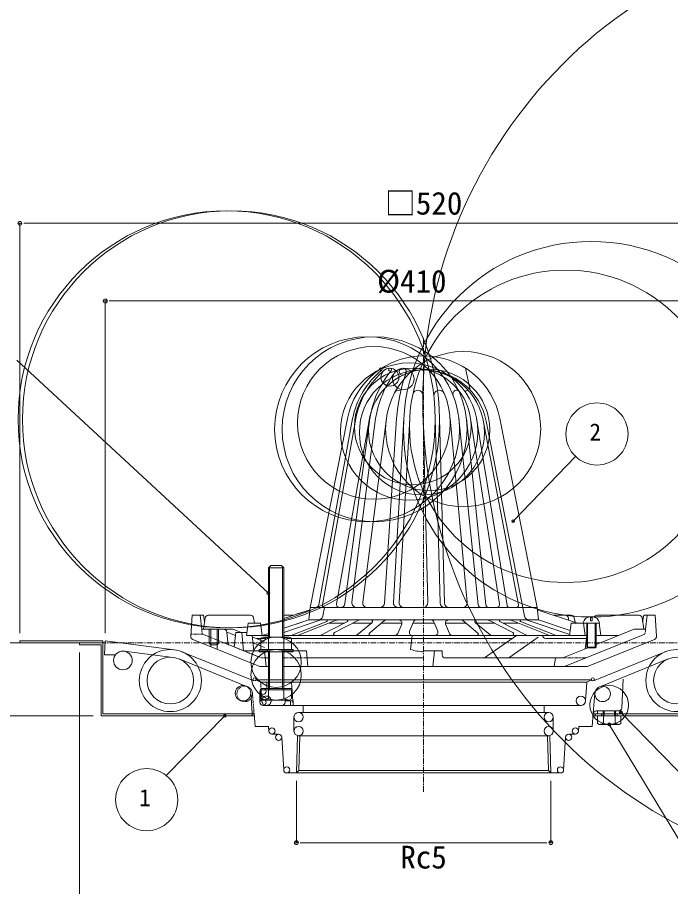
# Model space of a CAD drawing. Units: millimetres, scale not verified. Extents: x -1380 to 1380, y -955 to 955.
# Drawn here: x -712 to -291, y -660 to -100 of the extents above; entities that cross this region are included whole.
import ezdxf
from ezdxf.enums import TextEntityAlignment as Align

# ---------------------------------------------------------------- set-up
doc = ezdxf.new("R2010")
doc.units = ezdxf.units.MM
doc.header["$LTSCALE"] = 3
doc.linetypes.add('USER1', pattern=[2, 1.25, -0.25, 0.25, -0.25])
doc.linetypes.add('USER2', pattern=[0.375, 0.25, -0.125])
for name, color, linetype, lineweight in [('0-0_0', 7, 'Continuous', 15), ('0-2_L-2', 7, 'Continuous', 18), ('0-3_L-1', 7, 'Continuous', 18), ('0-4_L-5', 2, 'USER1', 18), ('0-5_L-3', 7, 'Continuous', 18), ('0-8_SUNPO', 7, 'Continuous', 18), ('0-B_L-1a', 3, 'Continuous', 18), ('0-C_L-1b', 150, 'Continuous', 18)]:
    doc.layers.add(name, color=color, linetype=linetype, lineweight=lineweight)
doc.styles.add('ＭＳ ゴシック', font='')
doc.styles.get('ＭＳ ゴシック').set_extended_font_data('MS Gothic')

# ---------------------------------------------------------------- blocks, each defined once
blk = doc.blocks.new('_DOT')
at = {"layer": '0-0_0'}
for p, q in [((-0.5, 0), (-1, 0)), ((0.25, 0), (-0.25, 0))]:
    blk.add_line(p, q, dxfattribs=at)
blk.add_circle((0, 0), 0.25, dxfattribs=at)
blk = doc.blocks.new('_DOTSMALL')
at = {"layer": '0-0_0'}
blk.add_line((0.0625, 0), (-0.0625, 0), dxfattribs=at)
blk.add_circle((0, 0), 0.0625, dxfattribs=at)

msp = doc.modelspace()

# ---------------------------------------------------------------- linework, layer by layer
at = {"layer": '0-2_L-2'}
for p, q in [((-642.918, -507.989), (-611.221, -512.036)), ((-559.326, -527.078), (-605.628, -508.371)), ((-340.723, -527.078), (-294.42, -508.371)), ((-607.501, -513.007), (-564.449, -530.401)), ((-541.023, -517.898), (-450.024, -517.898)), ((-321.583, -525.996), (-322.436, -544.495)), ((-558.024, -526.526), (-450.024, -526.526)), ((-551.024, -527.903), (-535.024, -527.903)), ((-535.024, -527.903), (-534.024, -542.903)), ((-450.024, -527.903), (-535.024, -527.903)), ((-342.024, -526.526), (-450.024, -526.526)), ((-450.024, -527.903), (-345.024, -527.903)), ((-555.524, -540.903), (-555.524, -533.903)), ((-551.024, -531.903), (-534.758, -531.903)), ((-535.756, -539.903), (-535.756, -542.903)), ((-527.524, -542.903), (-450.024, -542.903)), ((-372.524, -542.903), (-450.024, -542.903)), ((-372.524, -542.903), (-348.831, -542.903)), ((-560.524, -548.403), (-559.185, -548.403)), ((-527.524, -547.403), (-450.024, -547.403)), ((-372.524, -547.403), (-450.024, -547.403)), ((-339.524, -548.403), (-340.864, -548.403)), ((-324.434, -546.403), (-338.857, -546.403)), ((-335.524, -548.403), (-335.524, -549.603)), ((-325.524, -548.403), (-325.524, -549.603)), ((-560.524, -549.603), (-559.086, -549.603)), ((-533.524, -559.403), (-533.524, -550.403)), ((-366.524, -559.403), (-366.524, -550.403)), ((-339.524, -549.603), (-340.963, -549.603)), ((-547.714, -561.403), (-543.408, -561.403)), ((-541.412, -563.283), (-540.137, -584.523)), ((-531.189, -562.403), (-531.939, -586.403)), ((-529.689, -562.403), (-450.024, -562.403)), ((-370.36, -562.403), (-450.024, -562.403)), ((-368.859, -562.403), (-368.109, -586.403)), ((-358.637, -563.283), (-359.912, -584.523)), ((-352.334, -561.403), (-356.641, -561.403)), ((-531.939, -586.403), (-450.024, -586.403)), ((-530.392, -584.903), (-450.024, -584.903)), ((-369.657, -584.903), (-450.024, -584.903)), ((-368.109, -586.403), (-450.024, -586.403))]:
    msp.add_line(p, q, dxfattribs=at)
at = {"layer": '0-2_L-2', "linetype": 'USER2'}
for p, q in [((-564.449, -530.401), (-563.398, -530.826)), ((-555.024, -527.903), (-554.211, -540.103)), ((-560.288, -535.05), (-559.226, -547.903))]:
    msp.add_line(p, q, dxfattribs=at)
at = {"layer": '0-2_L-2'}
for points in [[(-671.524, -502.603), (-656.524, -502.603), (-656.524, -548.403), (-560.524, -548.403), (-560.524, -549.603), (-657.724, -549.603), (-657.724, -503.803), (-671.524, -503.803)], [(-228.524, -502.603), (-243.524, -502.603), (-243.524, -548.403), (-339.524, -548.403), (-339.524, -549.603), (-242.324, -549.603), (-242.324, -503.803), (-228.524, -503.803)]]:
    msp.add_lwpolyline(points, close=True, dxfattribs=at)
for points in [[(-610.588, -507.076), (-655.024, -501.403), (-655.524, -510.403), (-648.524, -510.403)], [(-292.547, -513.007), (-335.6, -530.401), (-336.651, -530.826)], [(-553.524, -531.903), (-551.024, -531.903), (-551.024, -527.903), (-555.024, -527.903), (-558.024, -526.526)], [(-345.838, -540.103), (-345.024, -527.903), (-342.024, -526.526)], [(-561.331, -534.731), (-560.524, -547.903), (-559.226, -547.903), (-558.524, -556.403), (-550.024, -556.403), (-549.704, -559.602)], [(-339.761, -535.05), (-340.822, -547.903), (-341.524, -556.403), (-350.024, -556.403), (-350.344, -559.602)], [(-530.524, -547.403), (-527.524, -547.403), (-527.524, -542.903), (-553.524, -542.903)], [(-533.954, -542.903), (-533.954, -539.903), (-539.221, -539.903), (-539.221, -540.903)], [(-369.524, -547.403), (-372.524, -547.403), (-372.524, -542.903)], [(-538.141, -586.403), (-531.939, -586.403), (-530.392, -584.903), (-529.689, -562.403), (-530.524, -562.403)], [(-361.908, -586.403), (-368.109, -586.403), (-369.657, -584.903), (-370.36, -562.403), (-369.524, -562.403)]]:
    msp.add_lwpolyline(points, dxfattribs=at)
for centre, radius in [((-643.678, -513.941), 6), ((-613.12, -526.915), 20), ((-286.928, -526.915), 20), ((-613.12, -526.915), 15), ((-286.928, -526.915), 15), ((-558.952, -526.151), 1), ((-341.097, -526.151), 1), ((-566.322, -535.037), 5), ((-334.778, -535.462), 5), ((-553.524, -533.903), 2), ((-348.831, -539.903), 3), ((-553.524, -540.903), 2), ((-530.524, -550.403), 3), ((-369.524, -550.403), 3), ((-547.714, -559.403), 2), ((-530.524, -559.403), 3), ((-369.524, -559.403), 3), ((-352.334, -559.403), 2), ((-543.408, -563.403), 2), ((-356.641, -563.403), 2), ((-538.141, -584.403), 2), ((-361.908, -584.403), 2)]:
    msp.add_circle(centre, radius, dxfattribs=at)
at = {"layer": '0-2_L-2', "linetype": 'USER2'}
for centre, radius in [((-565.271, -535.462), 5), ((-551.218, -539.903), 3)]:
    msp.add_circle(centre, radius, dxfattribs=at)
at = {"layer": '0-2_L-2'}
for centre, start, end in [((-541.221, -540.903), 270, 0), ((-338.857, -548.403), 90, 175.27828), ((-324.434, -544.403), 270, 357.36012)]:
    msp.add_arc(centre, 2, start, end, dxfattribs=at)
at = {"layer": '0-3_L-1'}
msp.add_lwpolyline([(-710.024, -502.603), (-656.524, -502.603), (-656.524, -501.403), (-710.024, -501.403)], close=True, dxfattribs=at)
at = {"layer": '0-4_L-5'}
for p, q in [((-450.024, -598.464), (-450.024, -306.594)), ((-228.524, -502.603), (-671.524, -502.603))]:
    msp.add_line(p, q, dxfattribs=at)
at = {"layer": '0-5_L-3'}
for p, q in [((-550.024, -454.403), (-540.024, -454.403)), ((-549.224, -453.603), (-549.224, -498.867)), ((-540.824, -453.603), (-540.824, -498.867)), ((-342.624, -488.35), (-342.624, -485.859)), ((-341.424, -486.35), (-342.624, -486.35)), ((-341.424, -485.859), (-341.424, -488.35)), ((-347.228, -489.588), (-347.274, -489.85)), ((-347.274, -489.85), (-336.774, -489.85)), ((-345.024, -489.85), (-345.024, -505.308)), ((-344.483, -505.85), (-344.483, -489.85)), ((-341.424, -488.35), (-342.624, -488.35)), ((-339.566, -505.85), (-339.566, -489.85)), ((-339.024, -489.85), (-339.024, -505.308)), ((-336.821, -489.588), (-336.774, -489.85)), ((-549.932, -499.626), (-553.524, -498.867)), ((-549.932, -499.626), (-549.932, -506.867)), ((-536.524, -498.867), (-540.117, -499.626)), ((-540.117, -506.867), (-540.117, -499.626)), ((-550.274, -508.467), (-550.274, -506.867)), ((-550.024, -508.467), (-550.024, -532.903)), ((-549.224, -508.467), (-549.224, -532.903)), ((-540.824, -508.467), (-540.824, -532.903)), ((-540.024, -532.903), (-540.024, -508.467)), ((-539.774, -508.467), (-539.774, -506.867)), ((-345.024, -505.308), (-339.024, -505.308)), ((-345.024, -505.308), (-344.483, -505.85)), ((-344.483, -505.85), (-339.566, -505.85)), ((-339.024, -505.308), (-339.566, -505.85)), ((-549.932, -532.903), (-549.932, -538.724)), ((-540.117, -538.724), (-540.117, -532.903)), ((-553.524, -539.483), (-549.932, -538.724)), ((-540.117, -538.724), (-536.524, -539.483)), ((-334.524, -546.403), (-334.524, -549.603)), ((-326.524, -549.603), (-326.524, -546.403)), ((-334.277, -554.526), (-334.277, -549.603)), ((-326.772, -554.526), (-326.772, -549.603)), ((-337.024, -555.103), (-334.277, -554.526)), ((-326.772, -554.526), (-324.024, -555.103))]:
    msp.add_line(p, q, dxfattribs=at)
at = {"layer": '0-5_L-3', "color": 6}
for p, q in [((-333.824, -546.403), (-333.824, -549.603)), ((-327.224, -546.403), (-327.224, -549.603))]:
    msp.add_line(p, q, dxfattribs=at)
at = {"layer": '0-5_L-3'}
msp.add_lwpolyline([(-540.024, -498.867), (-540.024, -454.403), (-541.524, -452.903), (-548.524, -452.903), (-550.024, -454.403), (-550.024, -498.867)], dxfattribs=at)
for points in [[(-536.524, -498.867), (-553.524, -498.867), (-554.839, -499.626), (-554.839, -506.867), (-535.209, -506.867), (-535.209, -499.626)], [(-534.024, -506.867), (-534.024, -508.467), (-556.024, -508.467), (-556.024, -506.867)], [(-554.839, -532.903), (-554.839, -538.724), (-553.524, -539.483), (-536.524, -539.483), (-535.209, -538.724), (-535.209, -532.903)], [(-338.024, -548.403), (-323.024, -548.403), (-323.024, -546.403), (-338.024, -546.403)], [(-338.024, -549.603), (-338.024, -554.526), (-337.024, -555.103), (-324.024, -555.103), (-323.024, -554.526), (-323.024, -549.603)]]:
    msp.add_lwpolyline(points, close=True, dxfattribs=at)
for centre, radius in [((-545.024, -515.107), 16.241), ((-545.024, -523.242), 16.241), ((-330.524, -542.618), 12.485)]:
    msp.add_circle(centre, radius, dxfattribs=at)
for centre, radius, start, end in [((-342.796, -490.369), 4.5, 92.85539, 170), ((-342.024, -505.85), 20, 91.71913, 92.85539), ((-342.024, -505.85), 20, 87.14461, 88.28087), ((-341.252, -490.369), 4.5, 10, 87.14461)]:
    msp.add_arc(centre, radius, start, end, dxfattribs=at)
at = {"layer": '0-8_SUNPO'}
for p, q in [((-710.024, -496.403), (-710.024, -232.456)), ((-705.024, -232.456), (-195.024, -232.456)), ((-655.024, -496.403), (-655.024, -282.456)), ((-650.024, -282.456), (-250.024, -282.456)), ((-550.024, -470.693), (-711.954, -320.609)), ((-392.357, -424.242), (-352.196, -382.595)), ((-665.024, -502.603), (-769.053, -502.603)), ((-671.524, -508.803), (-671.524, -700.468)), ((-323.024, -547.403), (-269.385, -602.497)), ((-662.724, -549.603), (-769.053, -549.603)), ((-578.013, -549.603), (-615.722, -588.085)), ((-330.524, -555.103), (-270.18, -655.061)), ((-531.939, -591.403), (-531.939, -631.312)), ((-368.109, -591.403), (-368.109, -631.312)), ((-526.939, -631.312), (-373.109, -631.312))]:
    msp.add_line(p, q, dxfattribs=at)
for centre in [(-338.405, -368.111), (-628.333, -603.608)]:
    msp.add_circle(centre, 20, dxfattribs=at)
at = {"layer": '0-B_L-1a'}
for p, q in [((-420.024, -339.904), (-423.024, -325.767)), ((-523.024, -479.85), (-499.083, -358.195)), ((-517.579, -478.207), (-495.793, -358.195)), ((-515.123, -478.087), (-493.776, -358.195)), ((-506.173, -477.499), (-484.932, -358.195)), ((-484.652, -358.195), (-500.709, -477.251)), ((-496.166, -476.468), (-480.967, -358.195)), ((-489.242, -476.468), (-474.043, -358.195)), ((-475.235, -477.044), (-467.523, -358.195)), ((-469.53, -476.68), (-462.807, -358.195)), ((-465.725, -476.68), (-459.001, -358.195)), ((-447.421, -476.774), (-450.414, -358.195)), ((-439.465, -476.929), (-442.6, -358.195)), ((-436.664, -476.929), (-439.799, -358.195)), ((-421.944, -476.57), (-433.019, -358.195)), ((-414.895, -478.056), (-427.319, -358.195)), ((-410.001, -478.056), (-422.424, -358.195)), ((-401.2, -477.541), (-419.832, -358.195)), ((-396.342, -478.591), (-415.963, -358.195)), ((-388.888, -478.068), (-411.866, -358.195)), ((-385.099, -485.429), (-409.796, -359.933)), ((-385.099, -485.429), (-409.796, -359.933)), ((-540.024, -486.859), (-523.199, -481.25)), ((-532.024, -484.192), (-523.199, -481.25)), ((-524.024, -487.85), (-523.024, -479.85)), ((-523.024, -479.85), (-513.852, -479.85)), ((-523.024, -479.85), (-513.852, -479.85)), ((-514.95, -485.429), (-513.852, -479.85)), ((-514.95, -485.429), (-513.852, -479.85)), ((-386.197, -479.85), (-513.852, -479.85)), ((-386.197, -479.85), (-513.852, -479.85)), ((-377.024, -479.85), (-386.197, -479.85)), ((-377.024, -479.85), (-386.197, -479.85)), ((-351.051, -489.85), (-376.849, -481.25)), ((-351.051, -489.85), (-376.849, -481.25)), ((-563.024, -489.85), (-564.024, -497.85)), ((-563.024, -489.85), (-564.024, -497.85)), ((-555.024, -489.85), (-563.024, -489.85)), ((-555.024, -489.85), (-563.024, -489.85)), ((-554.783, -491.778), (-550.024, -490.192)), ((-554.783, -491.778), (-550.024, -490.192)), ((-540.024, -493.183), (-524.024, -487.85)), ((-516.128, -487.876), (-540.024, -495.953)), ((-512.456, -488.815), (-535.411, -497.85)), ((-532.024, -490.517), (-524.024, -487.85)), ((-506.271, -488.058), (-531.149, -497.85)), ((-524.024, -487.85), (-517.893, -487.85)), ((-524.024, -487.85), (-517.893, -487.85)), ((-517.893, -487.85), (-382.155, -487.85)), ((-517.893, -487.85), (-382.155, -487.85)), ((-499.032, -488.795), (-516.256, -497.629)), ((-510.823, -489.85), (-501.089, -489.85)), ((-492.066, -488.07), (-507.448, -495.96)), ((-495.535, -489.85), (-483.613, -489.85)), ((-483.337, -489.625), (-492.865, -497.4)), ((-475.247, -488.3), (-484.775, -496.075)), ((-477.146, -489.85), (-464.016, -489.85)), ((-464.17, -490.621), (-466.678, -496.621)), ((-456.585, -489.079), (-459.093, -495.079)), ((-456.908, -489.85), (-450.024, -489.85)), ((-443.141, -489.85), (-450.024, -489.85)), ((-443.463, -489.079), (-440.955, -495.079)), ((-422.903, -489.85), (-436.033, -489.85)), ((-435.878, -490.621), (-433.37, -496.621)), ((-424.802, -488.3), (-415.274, -496.075)), ((-416.712, -489.625), (-407.183, -497.4)), ((-404.513, -489.85), (-416.436, -489.85)), ((-407.983, -488.07), (-392.601, -495.96)), ((-401.017, -488.795), (-383.793, -497.629)), ((-389.225, -489.85), (-398.96, -489.85)), ((-393.777, -488.058), (-368.899, -497.85)), ((-387.593, -488.815), (-364.638, -497.85)), ((-383.92, -487.876), (-355.959, -497.327)), ((-376.024, -487.85), (-382.155, -487.85)), ((-376.024, -487.85), (-382.155, -487.85)), ((-355.624, -494.65), (-376.024, -487.85)), ((-355.624, -494.65), (-376.024, -487.85)), ((-355.624, -494.65), (-376.024, -487.85)), ((-355.024, -489.85), (-347.024, -489.85)), ((-355.024, -489.85), (-347.024, -489.85)), ((-347.024, -489.85), (-346.024, -497.85)), ((-347.024, -489.85), (-346.024, -497.85)), ((-554.024, -497.85), (-550.024, -496.517)), ((-554.024, -497.85), (-550.024, -496.517)), ((-554.024, -497.85), (-550.024, -497.85)), ((-554.024, -497.85), (-550.024, -497.85)), ((-540.024, -497.85), (-356.024, -497.85)), ((-532.024, -497.85), (-356.024, -497.85)), ((-345.024, -497.85), (-346.024, -497.85)), ((-345.024, -497.85), (-346.024, -497.85)), ((-336.024, -497.85), (-339.024, -497.85)), ((-336.024, -497.85), (-339.024, -497.85))]:
    msp.add_line(p, q, dxfattribs=at)
for points in [[(-524.024, -487.85), (-523.024, -479.85), (-499.083, -358.195)], [(-376.024, -487.85), (-377.024, -479.85), (-400.965, -358.195)], [(-376.024, -487.85), (-377.024, -479.85), (-400.965, -358.195)], [(-564.024, -497.85), (-554.024, -497.85), (-555.024, -489.85)], [(-564.024, -497.85), (-554.024, -497.85), (-555.024, -489.85)], [(-346.024, -497.85), (-356.024, -497.85), (-355.024, -489.85)], [(-346.024, -497.85), (-356.024, -497.85), (-355.024, -489.85)], [(-347.024, -489.85), (-337.024, -489.85), (-336.024, -497.85)], [(-347.024, -489.85), (-337.024, -489.85), (-336.024, -497.85)]]:
    msp.add_lwpolyline(points, dxfattribs=at)
for centre, radius in [((-142.883, -347.537), 307.716), ((-576.887, -358.696), 134.288), ((-574.086, -358.696), 134.288), ((-342.096, -365.045), 120.905), ((-358.566, -363.174), 100.559), ((-486.47, -365.076), 59.55), ((-481.575, -365.076), 59.55), ((-482.1, -361.004), 49.161), ((-424.574, -364.943), 49.927), ((-459.339, -366.559), 44.175), ((-457.025, -363.257), 37.536), ((-451.142, -367.119), 40.277), ((-446.536, -365.499), 39.084), ((-477.612, -326.389), 0.856), ((-471.752, -331.545), 5.78), ((-471.607, -326.723), 0.96), ((-463.107, -332.702), 6.94), ((-463.452, -327.936), 2.269)]:
    msp.add_circle(centre, radius, dxfattribs=at)
for centre, radius, start, end in [((-450.024, -367.85), 50, 11.13323, 168.86677), ((-442.986, -368.742), 53.85, 129.22932, 168.70578), ((-439.175, -369.453), 55.749, 130.2412, 168.3499), ((-422.28, -367.544), 63.069, 140.42752, 171.4758), ((-411.259, -369.74), 70.657, 144.56999, 170.59664), ((-350.432, -367.438), 117.456, 160.73858, 175.48685), ((-453.345, -330.047), 4.28, 39.1209, 162.53672), ((-450.024, -367.85), 41, 11.13323, 90), ((-466.045, -342.834), 2.93, 62.53283, 151.93709), ((-453.804, -343.14), 3.236, 359.18978, 168.12061), ((-439.961, -343.394), 3.49, 22.68049, 186.37657), ((-428.83, -342.322), 2.418, 36.59454, 201.54196), ((-421.944, -341.015), 1.112, 41.79828, 214.33583), ((-519.547, -477.85), 2, 270, 349.71123), ((-513.646, -478.35), 1.5, 169.90434, 270), ((-504.204, -477.85), 2, 169.90434, 270), ((-503.682, -476.85), 3, 270, 352.31912), ((-493.19, -476.85), 3, 172.67714, 270), ((-486.266, -476.85), 3, 172.67714, 270), ((-478.228, -476.85), 3, 270, 356.28766), ((-466.535, -476.85), 3, 176.75208, 270), ((-462.73, -476.85), 3, 176.75208, 270), ((-450.42, -476.85), 3, 270, 1.44564), ((-436.466, -476.85), 3, 181.51267, 270), ((-433.665, -476.85), 3, 181.51267, 270), ((-424.931, -476.85), 3, 270, 5.34492), ((-412.906, -477.85), 2, 185.91746, 270), ((-408.011, -477.85), 2, 185.91746, 270), ((-403.176, -477.85), 2, 270, 8.87332), ((-394.862, -478.35), 1.5, 189.25596, 270), ((-390.361, -478.35), 1.5, 270, 10.85114), ((-517.893, -484.85), 3, 270, 348.86677), ((-517.893, -484.85), 3, 270, 348.86677), ((-382.155, -484.85), 3, 191.13323, 270), ((-382.155, -484.85), 3, 191.13323, 270), ((-512.639, -488.35), 0.5, 291.48374, 90), ((-505.173, -490.85), 3, 90, 111.48374), ((-499.26, -488.35), 0.5, 297.15451, 90), ((-491.153, -489.85), 2, 90, 117.15451), ((-483.969, -488.85), 1, 309.21269, 90), ((-473.982, -489.85), 2, 90, 129.21269), ((-466.016, -489.85), 2, 337.31419, 90), ((-454.74, -489.85), 2, 90, 157.31419), ((-445.309, -489.85), 2, 22.68581, 90), ((-434.033, -489.85), 2, 90, 202.68581), ((-426.067, -489.85), 2, 50.78731, 90), ((-416.08, -488.85), 1, 90, 230.78731), ((-408.896, -489.85), 2, 62.84549, 90), ((-400.789, -488.35), 0.5, 90, 242.84549), ((-394.876, -490.85), 3, 68.51626, 90), ((-387.41, -488.35), 0.5, 90, 248.51626), ((-384.08, -488.35), 0.5, 71.32592, 90), ((-517.169, -495.85), 2, 270, 297.15451), ((-506.991, -496.85), 1, 117.15451, 270), ((-494.13, -495.85), 2, 270, 309.21269), ((-494.13, -495.85), 2, 270, 309.21269), ((-484.143, -496.85), 1, 129.21269, 270), ((-468.524, -495.85), 2, 270, 337.31419), ((-457.248, -495.85), 2, 157.31419, 270), ((-442.801, -495.85), 2, 270, 22.68581), ((-431.525, -495.85), 2, 202.68581, 270), ((-415.906, -496.85), 1, 270, 50.78731), ((-405.919, -495.85), 2, 230.78731, 270), ((-393.057, -496.85), 1, 270, 62.84549), ((-382.88, -495.85), 2, 242.84549, 270)]:
    msp.add_arc(centre, radius, start, end, dxfattribs=at)
at = {"layer": '0-C_L-1b'}
for p, q in [((-599.024, -484.85), (-599.928, -498.405)), ((-591.724, -484.85), (-599.024, -484.85)), ((-594.024, -484.85), (-592.908, -493.85)), ((-590.677, -486.559), (-591.75, -493.85)), ((-591.724, -484.85), (-591.035, -488.991)), ((-561.53, -484.85), (-588.698, -484.85)), ((-559.571, -486.445), (-558.868, -489.85)), ((-533.998, -484.85), (-540.024, -484.85)), ((-366.051, -484.85), (-355.039, -484.85)), ((-356.86, -486.771), (-356.815, -487.929)), ((-353.075, -486.471), (-352.517, -489.361)), ((-338.519, -484.85), (-311.35, -484.85)), ((-309.372, -486.559), (-308.299, -493.85)), ((-308.324, -484.85), (-309.014, -488.991)), ((-308.324, -484.85), (-301.024, -484.85)), ((-306.024, -484.85), (-307.14, -493.85)), ((-301.024, -484.85), (-300.121, -498.405)), ((-573.153, -493.85), (-592.908, -493.85)), ((-588.024, -493.85), (-588.024, -502.85)), ((-587.024, -493.85), (-587.024, -505.102)), ((-583.024, -493.85), (-583.024, -506.718)), ((-582.024, -493.85), (-582.024, -502.85)), ((-576.84, -495.646), (-576.147, -502.416)), ((-576.835, -495.696), (-571.25, -497.97)), ((-571.645, -494.145), (-567.458, -495.85)), ((-567.024, -495.85), (-566.024, -507.655)), ((-567.024, -495.85), (-563.774, -495.85)), ((-457.52, -497.85), (-458.52, -506.86)), ((-450.024, -497.85), (-457.52, -497.85)), ((-390.256, -497.85), (-410.819, -512.35)), ((-359.258, -517.85), (-307.524, -496.948)), ((-345.024, -497.85), (-346.024, -506.571)), ((-339.024, -503.743), (-314.538, -493.85)), ((-324.438, -497.85), (-339.024, -497.85)), ((-314.538, -493.85), (-307.14, -493.85)), ((-555.473, -517.85), (-598.682, -500.392)), ((-582.024, -502.85), (-588.024, -502.85)), ((-587.024, -503.85), (-588.024, -502.85)), ((-582.024, -502.85), (-583.024, -503.85)), ((-560.337, -498.749), (-552.523, -501.93)), ((-559.923, -502.582), (-552.523, -505.595)), ((-551.696, -499.85), (-557.633, -499.85)), ((-450.024, -499.85), (-538.35, -499.85)), ((-450.024, -499.85), (-393.092, -499.85)), ((-376.277, -498.984), (-395.23, -512.35)), ((-371.333, -499.85), (-345.254, -499.85)), ((-344.576, -517.85), (-301.367, -500.392)), ((-583.024, -503.85), (-587.024, -503.85)), ((-572.024, -505.231), (-574.907, -504.066)), ((-565.542, -507.85), (-566.024, -507.655)), ((-549.023, -507.85), (-565.542, -507.85)), ((-552.524, -507.85), (-551.524, -517.85)), ((-525.524, -507.85), (-541.023, -507.85)), ((-524.524, -517.85), (-525.524, -507.85)), ((-450.024, -507.85), (-438.024, -507.85)), ((-443.024, -507.85), (-444.024, -517.85)), ((-438.024, -507.85), (-438.024, -510.35)), ((-360.327, -512.35), (-344.239, -505.85)), ((-450.024, -512.35), (-525.074, -512.35)), ((-436.024, -512.35), (-360.327, -512.35)), ((-365.024, -512.35), (-366.024, -517.85)), ((-549.023, -517.85), (-555.473, -517.85)), ((-450.024, -517.85), (-541.023, -517.85)), ((-450.024, -517.85), (-344.576, -517.85))]:
    msp.add_line(p, q, dxfattribs=at)
at = {"layer": '0-C_L-1b', "linetype": 'USER2'}
for p, q in [((-592.524, -496.948), (-599.831, -496.948)), ((-592.908, -493.85), (-592.524, -496.948)), ((-574.907, -504.066), (-592.524, -496.948)), ((-307.14, -493.85), (-307.524, -496.948)), ((-566.024, -507.655), (-572.024, -505.231)), ((-554.404, -512.35), (-565.542, -507.85)), ((-549.023, -512.35), (-554.404, -512.35)), ((-525.074, -512.35), (-541.023, -512.35)), ((-360.327, -512.35), (-345.645, -512.35))]:
    msp.add_line(p, q, dxfattribs=at)
at = {"layer": '0-C_L-1b'}
for points in [[(-567.024, -495.85), (-571.024, -495.85), (-572.024, -505.231)], [(-566.024, -507.655), (-559.375, -507.655), (-560.434, -497.85)]]:
    msp.add_lwpolyline(points, dxfattribs=at)
for centre, radius, start, end in [((-588.698, -486.85), 2, 90, 171.62712), ((-561.53, -486.85), 2, 11.67355, 90), ((-358.859, -486.85), 2, 2.25294, 90), ((-355.039, -486.85), 2, 10.92848, 90), ((-338.519, -486.85), 2, 90, 153.83571), ((-311.35, -486.85), 2, 8.37288, 90), ((-578.83, -495.85), 2, 5.84727, 90), ((-573.153, -497.85), 4, 67.84694, 90), ((-371.333, -497.85), 2, 180, 270), ((-597.932, -498.538), 2, 176.18593, 248), ((-574.158, -502.212), 2, 185.84727, 248), ((-302.116, -498.538), 2, 292, 3.81407), ((-448.087, -473.255), 35.187, 252.75246, 266.8434), ((-436.024, -510.35), 2, 180, 270)]:
    msp.add_arc(centre, radius, start, end, dxfattribs=at)

# ---------------------------------------------------------------- block references
at = {"layer": '0-8_SUNPO'}
for name, p, xscale, yscale, rotation in [('_DOT', (-710.024, -232.456), 5, 5, 180), ('_DOT', (-655.024, -282.456), 5, 5, 180), ('_DOTSMALL', (-392.357, -424.242), 15, 15, 226.04064), ('_DOTSMALL', (-550.024, -470.693), 15, 15, 317.17405), ('_DOTSMALL', (-578.013, -549.603), 15, 15, 45.58103), ('_DOTSMALL', (-323.024, -547.403), 15, 15, 134.23351), ('_DOTSMALL', (-330.524, -555.103), 15, 15, 121.119), ('_DOT', (-531.939, -631.312), 5, 5, 180)]:
    msp.add_blockref(name, p, dxfattribs=dict(at, xscale=xscale, yscale=yscale, rotation=rotation))
at = {"layer": '0-8_SUNPO', "xscale": 5, "yscale": 5}
msp.add_blockref('_DOT', (-368.109, -631.312), dxfattribs=at)

# ---------------------------------------------------------------- texts
at = {"layer": '0-8_SUNPO', "style": 'ＭＳ ゴシック'}
for s, height, p in [('□520', 14.66, (-475.024, -231.253)), ('%%C410', 14.66, (-480.024, -281.456)), ('2', 11, (-343.278, -375.611)), ('1', 11, (-633.206, -611.108)), ('Rc5', 14.66, (-465.024, -652.312))]:
    msp.add_text(s, height=height, dxfattribs=at).set_placement(p, align=Align.BOTTOM_LEFT)

doc.saveas('drawing.dxf')
